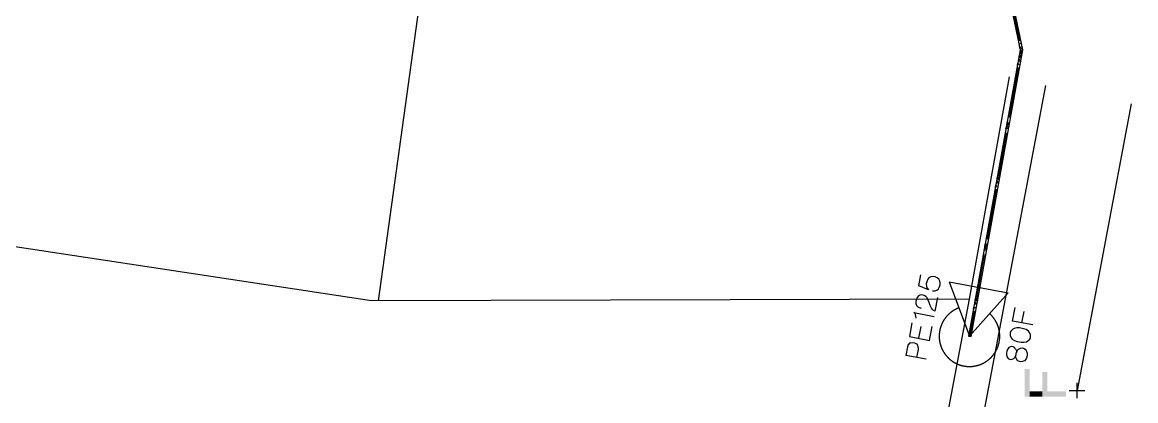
# Model space of a CAD drawing. Header units: inches. Extents: x 0.0008 to 0.0144, y 0.0003 to 0.0113.
# Drawn here: x 0.00673 to 0.008854, y 0.002451 to 0.003175 of the extents above; entities that cross this region are included whole.
import ezdxf

# ---------------------------------------------------------------- set-up
doc = ezdxf.new("R2010")
doc.units = ezdxf.units.IN
doc.header["$MEASUREMENT"] = 0
doc.linetypes.add('STRICHPUNKT', pattern=[25.4, 12.7, -6.35, 0, -6.35])
doc.layers.add('Standard', color=7, linetype='Continuous')

# ---------------------------------------------------------------- blocks, each defined once
blk = doc.blocks.new('*U441')
at = {"color": 7, "linetype": 'ByBlock', "extrusion": (0, 0, -1)}
for points in [[(-0.219509, 0.062459), (-0.219509, 0.063808), (-0.219745, 0.062459)], [(-0.219745, 0.062459), (-0.219509, 0.063808), (-0.219745, 0.063808)], [(-0.220365, 0.062459), (-0.220365, 0.063662), (-0.220601, 0.062459)], [(-0.220601, 0.062459), (-0.220365, 0.063662), (-0.220601, 0.063662)]]:
    blk.add_solid(points, dxfattribs=at)
at = {"color": 7, "linetype": 'ByBlock'}
for points in [[(0.219745, 0.062459), (0.219745, 0.062724), (0.220365, 0.062459)], [(0.220365, 0.062459), (0.219745, 0.062724), (0.220365, 0.062724)], [(0.220601, 0.062459), (0.220601, 0.062724), (0.221509, 0.062459)], [(0.221509, 0.062459), (0.220601, 0.062724), (0.221509, 0.062724)]]:
    blk.add_solid(points, dxfattribs=at)

msp = doc.modelspace()

# ---------------------------------------------------------------- linework, layer by layer
at = {"layer": 'Standard', "color": 51, "linetype": 'ByBlock'}
for p, q in [((0.0085709, 0.0034189), (0.0086333, 0.0031219)), ((0.0086383, 0.0031219), (0.0085757, 0.0034199)), ((0.0086333, 0.0031219), (0.008535, 0.0025749)), ((0.0085399, 0.002574), (0.0086383, 0.0031219)), ((0.0084401, 0.0026712), (0.008444, 0.0026917)), ((0.0084549, 0.0026788), (0.0084542, 0.0026748)), ((0.008457, 0.0026837), (0.0084549, 0.0026788)), ((0.0084593, 0.0026865), (0.008457, 0.0026837)), ((0.008463, 0.0026884), (0.0084593, 0.0026865)), ((0.0084593, 0.0026865), (0.0084593, 0.0026865)), ((0.0084675, 0.0026888), (0.008463, 0.0026884)), ((0.0084709, 0.0026881), (0.0084675, 0.0026888)), ((0.0084709, 0.0026881), (0.0084709, 0.0026881)), ((0.0084752, 0.0026862), (0.0084709, 0.0026881)), ((0.008478, 0.0026837), (0.0084752, 0.0026862)), ((0.0084801, 0.00268), (0.008478, 0.0026837)), ((0.0084809, 0.0026764), (0.0084801, 0.00268)), ((0.0084978, 0.0026788), (0.0086106, 0.0026576)), ((0.0084978, 0.0026788), (0.0085365, 0.0025746)), ((0.0084587, 0.0026635), (0.0084401, 0.0026712)), ((0.0084542, 0.0026748), (0.0084545, 0.0026695)), ((0.0084545, 0.0026695), (0.0084559, 0.0026662)), ((0.0084559, 0.0026662), (0.0084587, 0.0026635)), ((0.0084663, 0.0026611), (0.0084709, 0.0026612)), ((0.0084709, 0.0026612), (0.0084742, 0.0026625)), ((0.0084742, 0.0026625), (0.0084777, 0.0026652)), ((0.0084777, 0.0026652), (0.008479, 0.0026678)), ((0.008479, 0.0026678), (0.0084801, 0.002671)), ((0.0084801, 0.002671), (0.0084805, 0.002673)), ((0.0084805, 0.002673), (0.0084809, 0.0026764)), ((0.0085365, 0.0025746), (0.0086106, 0.0026576)), ((0.0084345, 0.002641), (0.0084344, 0.0026369)), ((0.0084344, 0.0026369), (0.0084357, 0.0026335)), ((0.0084352, 0.002645), (0.0084345, 0.002641)), ((0.0084366, 0.0026489), (0.0084352, 0.002645)), ((0.0084391, 0.0026516), (0.0084366, 0.0026489)), ((0.0084421, 0.0026531), (0.0084391, 0.0026516)), ((0.0084448, 0.0026536), (0.0084421, 0.0026531)), ((0.00845, 0.0026527), (0.0084448, 0.0026536)), ((0.0084535, 0.0026507), (0.00845, 0.0026527)), ((0.008456, 0.0026479), (0.0084535, 0.0026507)), ((0.0084595, 0.0026394), (0.008456, 0.0026479)), ((0.0084613, 0.0026335), (0.0084595, 0.0026394)), ((0.0084711, 0.0026227), (0.008476, 0.0026488)), ((0.0084305, 0.0026199), (0.0084692, 0.0026126)), ((0.0084322, 0.0026185), (0.0084305, 0.0026199)), ((0.0084338, 0.002616), (0.0084322, 0.0026185)), ((0.0084345, 0.0026129), (0.0084338, 0.002616)), ((0.0084347, 0.0026092), (0.0084345, 0.0026129)), ((0.0084357, 0.0026335), (0.0084379, 0.002631)), ((0.0084379, 0.002631), (0.0084403, 0.0026295)), ((0.0084403, 0.0026295), (0.0084441, 0.0026283)), ((0.0084441, 0.0026283), (0.0084441, 0.0026283)), ((0.0084638, 0.0026282), (0.0084613, 0.0026335)), ((0.0084658, 0.0026257), (0.0084638, 0.0026282)), ((0.0084681, 0.002624), (0.0084658, 0.0026257)), ((0.0084711, 0.0026227), (0.0084681, 0.002624)), ((0.0084932, 0.0026129), (0.0084929, 0.0026125)), ((0.0084936, 0.0026133), (0.0084932, 0.0026129)), ((0.008494, 0.0026137), (0.0084936, 0.0026133)), ((0.0084943, 0.0026141), (0.008494, 0.0026137)), ((0.0084947, 0.0026145), (0.0084943, 0.0026141)), ((0.0084951, 0.0026149), (0.0084947, 0.0026145)), ((0.0084954, 0.0026152), (0.0084951, 0.0026149)), ((0.0084958, 0.0026156), (0.0084954, 0.0026152)), ((0.0084962, 0.002616), (0.0084958, 0.0026156)), ((0.0084966, 0.0026164), (0.0084962, 0.002616)), ((0.008497, 0.0026167), (0.0084966, 0.0026164)), ((0.0084974, 0.0026171), (0.008497, 0.0026167)), ((0.0084978, 0.0026175), (0.0084974, 0.0026171)), ((0.0084982, 0.0026178), (0.0084978, 0.0026175)), ((0.0084986, 0.0026182), (0.0084982, 0.0026178)), ((0.008499, 0.0026185), (0.0084986, 0.0026182)), ((0.0084994, 0.0026189), (0.008499, 0.0026185)), ((0.0084998, 0.0026192), (0.0084994, 0.0026189)), ((0.0085002, 0.0026195), (0.0084998, 0.0026192)), ((0.0085006, 0.0026199), (0.0085002, 0.0026195)), ((0.008501, 0.0026202), (0.0085006, 0.0026199)), ((0.0085015, 0.0026205), (0.008501, 0.0026202)), ((0.0085019, 0.0026209), (0.0085015, 0.0026205)), ((0.0085023, 0.0026212), (0.0085019, 0.0026209)), ((0.0085027, 0.0026215), (0.0085023, 0.0026212)), ((0.0085032, 0.0026218), (0.0085027, 0.0026215)), ((0.0085036, 0.0026221), (0.0085032, 0.0026218)), ((0.0085041, 0.0026224), (0.0085036, 0.0026221)), ((0.0085045, 0.0026227), (0.0085041, 0.0026224)), ((0.008505, 0.002623), (0.0085045, 0.0026227)), ((0.0085054, 0.0026233), (0.008505, 0.002623)), ((0.0085059, 0.0026236), (0.0085054, 0.0026233)), ((0.0085063, 0.0026239), (0.0085059, 0.0026236)), ((0.0085068, 0.0026242), (0.0085063, 0.0026239)), ((0.0085072, 0.0026244), (0.0085068, 0.0026242)), ((0.0085077, 0.0026247), (0.0085072, 0.0026244)), ((0.0085082, 0.002625), (0.0085077, 0.0026247)), ((0.0085086, 0.0026252), (0.0085082, 0.002625)), ((0.0085091, 0.0026255), (0.0085086, 0.0026252)), ((0.0085096, 0.0026257), (0.0085091, 0.0026255)), ((0.00851, 0.002626), (0.0085096, 0.0026257)), ((0.0085105, 0.0026262), (0.00851, 0.002626)), ((0.008511, 0.0026265), (0.0085105, 0.0026262)), ((0.0085115, 0.0026267), (0.008511, 0.0026265)), ((0.008512, 0.0026269), (0.0085115, 0.0026267)), ((0.0085124, 0.0026271), (0.008512, 0.0026269)), ((0.0085129, 0.0026274), (0.0085124, 0.0026271)), ((0.0085134, 0.0026276), (0.0085129, 0.0026274)), ((0.0085139, 0.0026278), (0.0085134, 0.0026276)), ((0.0085144, 0.002628), (0.0085139, 0.0026278)), ((0.0085149, 0.0026282), (0.0085144, 0.002628)), ((0.0085154, 0.0026284), (0.0085149, 0.0026282)), ((0.0085159, 0.0026286), (0.0085154, 0.0026284)), ((0.0085164, 0.0026288), (0.0085159, 0.0026286)), ((0.0085754, 0.0026174), (0.008575, 0.0026177)), ((0.008575, 0.0026177), (0.008575, 0.0026177)), ((0.0085758, 0.002617), (0.0085754, 0.0026174)), ((0.0085762, 0.0026166), (0.0085758, 0.002617)), ((0.0085766, 0.0026163), (0.0085762, 0.0026166)), ((0.008577, 0.0026159), (0.0085766, 0.0026163)), ((0.0085774, 0.0026155), (0.008577, 0.0026159)), ((0.0085777, 0.0026151), (0.0085774, 0.0026155)), ((0.0085781, 0.0026148), (0.0085777, 0.0026151)), ((0.0085785, 0.0026144), (0.0085781, 0.0026148)), ((0.0085789, 0.002614), (0.0085785, 0.0026144)), ((0.0085792, 0.0026136), (0.0085789, 0.002614)), ((0.0085796, 0.0026132), (0.0085792, 0.0026136)), ((0.0085799, 0.0026128), (0.0085796, 0.0026132)), ((0.0086186, 0.0026036), (0.0086235, 0.0026297)), ((0.0086366, 0.0026002), (0.0086407, 0.002622)), ((0.0084268, 0.0026002), (0.0084219, 0.0025741)), ((0.00844, 0.0025707), (0.0084442, 0.0025935)), ((0.0084606, 0.0025668), (0.0084655, 0.002593)), ((0.0084815, 0.0025921), (0.0084813, 0.0025916)), ((0.0084816, 0.0025926), (0.0084815, 0.0025921)), ((0.0084818, 0.0025931), (0.0084816, 0.0025926)), ((0.008482, 0.0025936), (0.0084818, 0.0025931)), ((0.0084821, 0.0025941), (0.008482, 0.0025936)), ((0.0084823, 0.0025946), (0.0084821, 0.0025941)), ((0.0084825, 0.0025951), (0.0084823, 0.0025946)), ((0.0084827, 0.0025956), (0.0084825, 0.0025951)), ((0.0084829, 0.0025961), (0.0084827, 0.0025956)), ((0.0084831, 0.0025966), (0.0084829, 0.0025961)), ((0.0084833, 0.0025971), (0.0084831, 0.0025966)), ((0.0084835, 0.0025976), (0.0084833, 0.0025971)), ((0.0084837, 0.0025981), (0.0084835, 0.0025976)), ((0.0084839, 0.0025986), (0.0084837, 0.0025981)), ((0.0084842, 0.0025991), (0.0084839, 0.0025986)), ((0.0084844, 0.0025995), (0.0084842, 0.0025991)), ((0.0084846, 0.0026), (0.0084844, 0.0025995)), ((0.0084849, 0.0026005), (0.0084846, 0.0026)), ((0.0084851, 0.002601), (0.0084849, 0.0026005)), ((0.0084854, 0.0026014), (0.0084851, 0.002601)), ((0.0084856, 0.0026019), (0.0084854, 0.0026014)), ((0.0084859, 0.0026024), (0.0084856, 0.0026019)), ((0.0084861, 0.0026029), (0.0084859, 0.0026024)), ((0.0084864, 0.0026033), (0.0084861, 0.0026029)), ((0.0084867, 0.0026038), (0.0084864, 0.0026033)), ((0.0084869, 0.0026043), (0.0084867, 0.0026038)), ((0.0084872, 0.0026047), (0.0084869, 0.0026043)), ((0.0084875, 0.0026052), (0.0084872, 0.0026047)), ((0.0084878, 0.0026056), (0.0084875, 0.0026052)), ((0.0084881, 0.0026061), (0.0084878, 0.0026056)), ((0.0084884, 0.0026065), (0.0084881, 0.0026061)), ((0.0084887, 0.002607), (0.0084884, 0.0026065)), ((0.008489, 0.0026074), (0.0084887, 0.002607)), ((0.0084893, 0.0026078), (0.008489, 0.0026074)), ((0.0084896, 0.0026083), (0.0084893, 0.0026078)), ((0.0084899, 0.0026087), (0.0084896, 0.0026083)), ((0.0084902, 0.0026091), (0.0084899, 0.0026087)), ((0.0084905, 0.0026096), (0.0084902, 0.0026091)), ((0.0084909, 0.00261), (0.0084905, 0.0026096)), ((0.0084912, 0.0026104), (0.0084909, 0.00261)), ((0.0084915, 0.0026108), (0.0084912, 0.0026104)), ((0.0084919, 0.0026113), (0.0084915, 0.0026108)), ((0.0084922, 0.0026117), (0.0084919, 0.0026113)), ((0.0084925, 0.0026121), (0.0084922, 0.0026117)), ((0.0084929, 0.0026125), (0.0084925, 0.0026121)), ((0.0085803, 0.0026124), (0.0085799, 0.0026128)), ((0.0085806, 0.002612), (0.0085803, 0.0026124)), ((0.008581, 0.0026116), (0.0085806, 0.002612)), ((0.0085813, 0.0026112), (0.008581, 0.0026116)), ((0.0085817, 0.0026107), (0.0085813, 0.0026112)), ((0.008582, 0.0026103), (0.0085817, 0.0026107)), ((0.0085823, 0.0026099), (0.008582, 0.0026103)), ((0.0085826, 0.0026095), (0.0085823, 0.0026099)), ((0.008583, 0.002609), (0.0085826, 0.0026095)), ((0.0085833, 0.0026086), (0.008583, 0.002609)), ((0.0085836, 0.0026082), (0.0085833, 0.0026086)), ((0.0085839, 0.0026077), (0.0085836, 0.0026082)), ((0.0085842, 0.0026073), (0.0085839, 0.0026077)), ((0.0085845, 0.0026069), (0.0085842, 0.0026073)), ((0.0085848, 0.0026064), (0.0085845, 0.0026069)), ((0.0085851, 0.002606), (0.0085848, 0.0026064)), ((0.0085854, 0.0026055), (0.0085851, 0.002606)), ((0.0085857, 0.0026051), (0.0085854, 0.0026055)), ((0.008586, 0.0026046), (0.0085857, 0.0026051)), ((0.0085862, 0.0026041), (0.008586, 0.0026046)), ((0.0085865, 0.0026037), (0.0085862, 0.0026041)), ((0.0085868, 0.0026032), (0.0085865, 0.0026037)), ((0.008587, 0.0026028), (0.0085868, 0.0026032)), ((0.0085873, 0.0026023), (0.008587, 0.0026028)), ((0.0085875, 0.0026018), (0.0085873, 0.0026023)), ((0.0085878, 0.0026013), (0.0085875, 0.0026018)), ((0.008588, 0.0026009), (0.0085878, 0.0026013)), ((0.0085883, 0.0026004), (0.008588, 0.0026009)), ((0.0085885, 0.0025999), (0.0085883, 0.0026004)), ((0.0085887, 0.0025994), (0.0085885, 0.0025999)), ((0.008589, 0.0025989), (0.0085887, 0.0025994)), ((0.0085892, 0.0025985), (0.008589, 0.0025989)), ((0.0085894, 0.002598), (0.0085892, 0.0025985)), ((0.0085896, 0.0025975), (0.0085894, 0.002598)), ((0.0085898, 0.002597), (0.0085896, 0.0025975)), ((0.00859, 0.0025965), (0.0085898, 0.002597)), ((0.0085902, 0.002596), (0.00859, 0.0025965)), ((0.0085904, 0.0025955), (0.0085902, 0.002596)), ((0.0085906, 0.002595), (0.0085904, 0.0025955)), ((0.0085908, 0.0025945), (0.0085906, 0.002595)), ((0.008591, 0.002594), (0.0085908, 0.0025945)), ((0.0085912, 0.0025935), (0.008591, 0.002594)), ((0.0085914, 0.002593), (0.0085912, 0.0025935)), ((0.0085915, 0.0025925), (0.0085914, 0.002593)), ((0.0085917, 0.002592), (0.0085915, 0.0025925)), ((0.0085918, 0.0025914), (0.0085917, 0.002592)), ((0.0086573, 0.0025963), (0.0086186, 0.0026036)), ((0.0084219, 0.0025741), (0.0084606, 0.0025668)), ((0.0084789, 0.0025784), (0.0084788, 0.0025779)), ((0.0084788, 0.0025779), (0.0084788, 0.0025774)), ((0.0084788, 0.0025774), (0.0084788, 0.0025768)), ((0.0084788, 0.0025768), (0.0084788, 0.0025763)), ((0.0084788, 0.0025763), (0.0084788, 0.0025757)), ((0.0084788, 0.0025757), (0.0084788, 0.0025752)), ((0.0084788, 0.0025752), (0.0084788, 0.0025747)), ((0.0084788, 0.0025747), (0.0084788, 0.0025741)), ((0.0084788, 0.0025741), (0.0084788, 0.0025736)), ((0.0084788, 0.0025736), (0.0084788, 0.0025731)), ((0.0084788, 0.0025731), (0.0084788, 0.0025725)), ((0.0084788, 0.0025725), (0.0084788, 0.002572)), ((0.0084788, 0.002572), (0.0084788, 0.0025715)), ((0.0084788, 0.0025715), (0.0084789, 0.0025709)), ((0.008479, 0.0025795), (0.0084789, 0.002579)), ((0.0084789, 0.002579), (0.0084789, 0.0025784)), ((0.0084789, 0.0025709), (0.0084789, 0.0025704)), ((0.0084789, 0.0025704), (0.008479, 0.0025699)), ((0.0084791, 0.0025806), (0.008479, 0.00258)), ((0.008479, 0.00258), (0.008479, 0.0025795)), ((0.0084792, 0.0025816), (0.0084791, 0.0025811)), ((0.0084791, 0.0025811), (0.0084791, 0.0025806)), ((0.0084793, 0.0025827), (0.0084792, 0.0025821)), ((0.0084792, 0.0025821), (0.0084792, 0.0025816)), ((0.0084794, 0.0025832), (0.0084793, 0.0025827)), ((0.0084795, 0.0025837), (0.0084794, 0.0025832)), ((0.0084796, 0.0025843), (0.0084795, 0.0025837)), ((0.0084797, 0.0025848), (0.0084796, 0.0025843)), ((0.0084798, 0.0025853), (0.0084797, 0.0025848)), ((0.0084799, 0.0025858), (0.0084798, 0.0025853)), ((0.00848, 0.0025864), (0.0084799, 0.0025858)), ((0.0084801, 0.0025869), (0.00848, 0.0025864)), ((0.0084802, 0.0025874), (0.0084801, 0.0025869)), ((0.0084803, 0.0025879), (0.0084802, 0.0025874)), ((0.0084804, 0.0025885), (0.0084803, 0.0025879)), ((0.0084806, 0.002589), (0.0084804, 0.0025885)), ((0.0084807, 0.0025895), (0.0084806, 0.002589)), ((0.0084808, 0.00259), (0.0084807, 0.0025895)), ((0.008481, 0.0025905), (0.0084808, 0.00259)), ((0.0084811, 0.002591), (0.008481, 0.0025905)), ((0.0084813, 0.0025916), (0.0084811, 0.002591)), ((0.008535, 0.0025749), (0.0085399, 0.002574)), ((0.008592, 0.0025909), (0.0085918, 0.0025914)), ((0.0085921, 0.0025904), (0.008592, 0.0025909)), ((0.0085923, 0.0025899), (0.0085921, 0.0025904)), ((0.0085924, 0.0025894), (0.0085923, 0.0025899)), ((0.0085926, 0.0025889), (0.0085924, 0.0025894)), ((0.0085927, 0.0025883), (0.0085926, 0.0025889)), ((0.0085928, 0.0025878), (0.0085927, 0.0025883)), ((0.0085929, 0.0025873), (0.0085928, 0.0025878)), ((0.008593, 0.0025868), (0.0085929, 0.0025873)), ((0.0085932, 0.0025863), (0.008593, 0.0025868)), ((0.0085933, 0.0025857), (0.0085932, 0.0025863)), ((0.0085934, 0.0025852), (0.0085933, 0.0025857)), ((0.0085935, 0.0025847), (0.0085934, 0.0025852)), ((0.0085936, 0.0025841), (0.0085935, 0.0025847)), ((0.0085936, 0.0025836), (0.0085936, 0.0025841)), ((0.0085937, 0.0025831), (0.0085936, 0.0025836)), ((0.0085938, 0.0025826), (0.0085937, 0.0025831)), ((0.0085939, 0.002582), (0.0085938, 0.0025826)), ((0.0085939, 0.0025815), (0.0085939, 0.002582)), ((0.008594, 0.002581), (0.0085939, 0.0025815)), ((0.008594, 0.0025804), (0.008594, 0.002581)), ((0.0085941, 0.0025799), (0.008594, 0.0025804)), ((0.0085941, 0.0025794), (0.0085941, 0.0025799)), ((0.0085942, 0.0025788), (0.0085941, 0.0025794)), ((0.0085942, 0.0025783), (0.0085942, 0.0025788)), ((0.0085943, 0.0025778), (0.0085942, 0.0025783)), ((0.0085942, 0.0025713), (0.0085943, 0.0025719)), ((0.0085942, 0.0025708), (0.0085942, 0.0025713)), ((0.0085942, 0.0025703), (0.0085942, 0.0025708)), ((0.0085943, 0.0025772), (0.0085943, 0.0025778)), ((0.0085943, 0.0025767), (0.0085943, 0.0025772)), ((0.0085943, 0.0025762), (0.0085943, 0.0025767)), ((0.0085943, 0.0025756), (0.0085943, 0.0025762)), ((0.0085943, 0.0025751), (0.0085943, 0.0025756)), ((0.0085943, 0.0025745), (0.0085943, 0.0025751)), ((0.0085943, 0.002574), (0.0085943, 0.0025745)), ((0.0085943, 0.0025735), (0.0085943, 0.002574)), ((0.0085943, 0.0025729), (0.0085943, 0.0025735)), ((0.0085943, 0.0025724), (0.0085943, 0.0025729)), ((0.0085943, 0.0025719), (0.0085943, 0.0025724)), ((0.0086144, 0.0025814), (0.008614, 0.0025794)), ((0.008614, 0.0025794), (0.0086141, 0.0025763)), ((0.0086141, 0.0025763), (0.0086159, 0.0025718)), ((0.0086156, 0.0025843), (0.0086144, 0.0025814)), ((0.008619, 0.0025879), (0.0086156, 0.0025843)), ((0.0086159, 0.0025718), (0.0086182, 0.0025693)), ((0.0086219, 0.0025894), (0.008619, 0.0025879)), ((0.0086268, 0.0025906), (0.0086219, 0.0025894)), ((0.0086322, 0.0025906), (0.0086268, 0.0025906)), ((0.0086399, 0.0025891), (0.0086322, 0.0025906)), ((0.0086449, 0.0025872), (0.0086399, 0.0025891)), ((0.008649, 0.0025843), (0.0086449, 0.0025872)), ((0.0086512, 0.0025818), (0.008649, 0.0025843)), ((0.008653, 0.0025773), (0.0086512, 0.0025818)), ((0.0086515, 0.0025693), (0.0086527, 0.0025722)), ((0.0086527, 0.0025722), (0.0086531, 0.0025742)), ((0.0086531, 0.0025742), (0.008653, 0.0025773)), ((0.0084183, 0.0025546), (0.0084151, 0.0025378)), ((0.0084197, 0.0025588), (0.0084183, 0.0025546)), ((0.0084206, 0.0025597), (0.0084197, 0.0025588)), ((0.0084222, 0.0025615), (0.0084206, 0.0025597)), ((0.0084243, 0.0025621), (0.0084222, 0.0025615)), ((0.0084243, 0.0025621), (0.0084278, 0.0025625)), ((0.0084278, 0.0025625), (0.0084316, 0.0025618)), ((0.0084316, 0.0025618), (0.0084353, 0.0025601)), ((0.0084353, 0.0025601), (0.0084375, 0.0025576)), ((0.0084385, 0.0025553), (0.0084375, 0.0025576)), ((0.0084389, 0.0025527), (0.0084385, 0.0025553)), ((0.0084389, 0.0025527), (0.0084386, 0.0025491)), ((0.008479, 0.0025699), (0.008479, 0.0025693)), ((0.008479, 0.0025693), (0.008479, 0.0025688)), ((0.008479, 0.0025688), (0.0084791, 0.0025683)), ((0.0084791, 0.0025683), (0.0084792, 0.0025677)), ((0.0084792, 0.0025677), (0.0084792, 0.0025672)), ((0.0084792, 0.0025672), (0.0084793, 0.0025667)), ((0.0084793, 0.0025667), (0.0084794, 0.0025661)), ((0.0084794, 0.0025661), (0.0084795, 0.0025656)), ((0.0084795, 0.0025656), (0.0084795, 0.0025651)), ((0.0084795, 0.0025651), (0.0084796, 0.0025646)), ((0.0084796, 0.0025646), (0.0084797, 0.002564)), ((0.0084797, 0.002564), (0.0084798, 0.0025635)), ((0.0084798, 0.0025635), (0.0084799, 0.002563)), ((0.0084799, 0.002563), (0.0084801, 0.0025624)), ((0.0084801, 0.0025624), (0.0084802, 0.0025619)), ((0.0084802, 0.0025619), (0.0084803, 0.0025614)), ((0.0084803, 0.0025614), (0.0084804, 0.0025609)), ((0.0084804, 0.0025609), (0.0084805, 0.0025604)), ((0.0084805, 0.0025604), (0.0084807, 0.0025598)), ((0.0084807, 0.0025598), (0.0084808, 0.0025593)), ((0.0084808, 0.0025593), (0.008481, 0.0025588)), ((0.008481, 0.0025588), (0.0084811, 0.0025583)), ((0.0084811, 0.0025583), (0.0084813, 0.0025578)), ((0.0084813, 0.0025578), (0.0084814, 0.0025573)), ((0.0084814, 0.0025573), (0.0084816, 0.0025568)), ((0.0084816, 0.0025568), (0.0084818, 0.0025563)), ((0.0084818, 0.0025563), (0.0084819, 0.0025557)), ((0.0084819, 0.0025557), (0.0084821, 0.0025552)), ((0.0084821, 0.0025552), (0.0084823, 0.0025547)), ((0.0084823, 0.0025547), (0.0084825, 0.0025542)), ((0.0084825, 0.0025542), (0.0084827, 0.0025537)), ((0.0084827, 0.0025537), (0.0084829, 0.0025532)), ((0.0084829, 0.0025532), (0.0084831, 0.0025527)), ((0.0084831, 0.0025527), (0.0084833, 0.0025522)), ((0.0084833, 0.0025522), (0.0084835, 0.0025518)), ((0.0084835, 0.0025518), (0.0084837, 0.0025513)), ((0.0084837, 0.0025513), (0.0084839, 0.0025508)), ((0.0084839, 0.0025508), (0.0084841, 0.0025503)), ((0.0084841, 0.0025503), (0.0084844, 0.0025498)), ((0.0084844, 0.0025498), (0.0084846, 0.0025493)), ((0.0084846, 0.0025493), (0.0084848, 0.0025488)), ((0.0085882, 0.0025487), (0.0085885, 0.0025492)), ((0.0085885, 0.0025492), (0.0085887, 0.0025497)), ((0.0085887, 0.0025497), (0.0085889, 0.0025502)), ((0.0085889, 0.0025502), (0.0085891, 0.0025507)), ((0.0085891, 0.0025507), (0.0085894, 0.0025511)), ((0.0085894, 0.0025511), (0.0085896, 0.0025516)), ((0.0085896, 0.0025516), (0.0085898, 0.0025521)), ((0.0085898, 0.0025521), (0.00859, 0.0025526)), ((0.00859, 0.0025526), (0.0085902, 0.0025531)), ((0.0085902, 0.0025531), (0.0085904, 0.0025536)), ((0.0085904, 0.0025536), (0.0085906, 0.0025541)), ((0.0085906, 0.0025541), (0.0085908, 0.0025546)), ((0.0085908, 0.0025546), (0.008591, 0.0025551)), ((0.008591, 0.0025551), (0.0085911, 0.0025556)), ((0.0085911, 0.0025556), (0.0085913, 0.0025561)), ((0.0085913, 0.0025561), (0.0085915, 0.0025566)), ((0.0085915, 0.0025566), (0.0085916, 0.0025572)), ((0.0085916, 0.0025572), (0.0085918, 0.0025577)), ((0.0085918, 0.0025577), (0.008592, 0.0025582)), ((0.008592, 0.0025582), (0.0085921, 0.0025587)), ((0.0085921, 0.0025587), (0.0085922, 0.0025592)), ((0.0085922, 0.0025592), (0.0085924, 0.0025597)), ((0.0085924, 0.0025597), (0.0085925, 0.0025602)), ((0.0085925, 0.0025602), (0.0085927, 0.0025608)), ((0.0085927, 0.0025608), (0.0085928, 0.0025613)), ((0.0085928, 0.0025613), (0.0085929, 0.0025618)), ((0.0085929, 0.0025618), (0.008593, 0.0025623)), ((0.008593, 0.0025623), (0.0085931, 0.0025629)), ((0.0085931, 0.0025629), (0.0085932, 0.0025634)), ((0.0085932, 0.0025634), (0.0085933, 0.0025639)), ((0.0085933, 0.0025639), (0.0085934, 0.0025644)), ((0.0085934, 0.0025644), (0.0085935, 0.002565)), ((0.0085935, 0.002565), (0.0085936, 0.0025655)), ((0.0085936, 0.0025655), (0.0085937, 0.002566)), ((0.0085937, 0.002566), (0.0085938, 0.0025665)), ((0.0085938, 0.0025671), (0.0085939, 0.0025676)), ((0.0085938, 0.0025665), (0.0085938, 0.0025671)), ((0.0085939, 0.0025676), (0.008594, 0.0025681)), ((0.008594, 0.0025687), (0.0085941, 0.0025692)), ((0.008594, 0.0025681), (0.008594, 0.0025687)), ((0.0085941, 0.0025697), (0.0085942, 0.0025703)), ((0.0085941, 0.0025692), (0.0085941, 0.0025697)), ((0.008609, 0.0025491), (0.0086078, 0.0025462)), ((0.0086117, 0.0025528), (0.008609, 0.0025491)), ((0.0086147, 0.0025543), (0.0086117, 0.0025528)), ((0.0086174, 0.0025548), (0.0086147, 0.0025543)), ((0.00862, 0.0025543), (0.0086174, 0.0025548)), ((0.0086182, 0.0025693), (0.0086223, 0.0025664)), ((0.0086224, 0.0025528), (0.00862, 0.0025543)), ((0.0086223, 0.0025664), (0.0086273, 0.0025644)), ((0.0086246, 0.0025504), (0.0086224, 0.0025528)), ((0.0086246, 0.0025504), (0.008626, 0.002547)), ((0.0086273, 0.0025644), (0.008635, 0.002563)), ((0.0086303, 0.0025501), (0.0086275, 0.0025472)), ((0.0086303, 0.0025501), (0.0086336, 0.0025517)), ((0.0086336, 0.0025517), (0.0086368, 0.0025522)), ((0.008635, 0.002563), (0.0086403, 0.002563)), ((0.0086368, 0.0025522), (0.0086397, 0.0025517)), ((0.0086397, 0.0025517), (0.0086425, 0.00255)), ((0.0086403, 0.002563), (0.0086452, 0.0025642)), ((0.0086425, 0.00255), (0.008645, 0.0025473)), ((0.0086452, 0.0025642), (0.0086482, 0.0025657)), ((0.0086482, 0.0025657), (0.0086515, 0.0025693)), ((0.0086482, 0.0025657), (0.0086482, 0.0025657)), ((0.0084538, 0.0025306), (0.0084151, 0.0025378)), ((0.0084386, 0.0025491), (0.0084357, 0.002534)), ((0.0084848, 0.0025488), (0.0084851, 0.0025484)), ((0.0084851, 0.0025484), (0.0084853, 0.0025479)), ((0.0084853, 0.0025479), (0.0084856, 0.0025474)), ((0.0084856, 0.0025474), (0.0084858, 0.0025469)), ((0.0084858, 0.0025469), (0.0084861, 0.0025465)), ((0.0084861, 0.0025465), (0.0084863, 0.002546)), ((0.0084863, 0.002546), (0.0084866, 0.0025455)), ((0.0084866, 0.0025455), (0.0084869, 0.0025451)), ((0.0084869, 0.0025451), (0.0084872, 0.0025446)), ((0.0084872, 0.0025446), (0.0084874, 0.0025442)), ((0.0084874, 0.0025442), (0.0084877, 0.0025437)), ((0.0084877, 0.0025437), (0.008488, 0.0025433)), ((0.008488, 0.0025433), (0.0084883, 0.0025428)), ((0.0084883, 0.0025428), (0.0084886, 0.0025424)), ((0.0084886, 0.0025424), (0.0084889, 0.0025419)), ((0.0084889, 0.0025419), (0.0084892, 0.0025415)), ((0.0084892, 0.0025415), (0.0084895, 0.002541)), ((0.0084895, 0.002541), (0.0084898, 0.0025406)), ((0.0084898, 0.0025406), (0.0084901, 0.0025402)), ((0.0084901, 0.0025402), (0.0084905, 0.0025397)), ((0.0084905, 0.0025397), (0.0084908, 0.0025393)), ((0.0084908, 0.0025393), (0.0084911, 0.0025389)), ((0.0084911, 0.0025389), (0.0084914, 0.0025385)), ((0.0084914, 0.0025385), (0.0084918, 0.0025381)), ((0.0084918, 0.0025381), (0.0084921, 0.0025377)), ((0.0084921, 0.0025377), (0.0084925, 0.0025372)), ((0.0084925, 0.0025372), (0.0084928, 0.0025368)), ((0.0084928, 0.0025368), (0.0084932, 0.0025364)), ((0.0084932, 0.0025364), (0.0084935, 0.002536)), ((0.0084935, 0.002536), (0.0084939, 0.0025356)), ((0.0084939, 0.0025356), (0.0084942, 0.0025352)), ((0.0084942, 0.0025352), (0.0084946, 0.0025349)), ((0.0084946, 0.0025349), (0.008495, 0.0025345)), ((0.008495, 0.0025345), (0.0084954, 0.0025341)), ((0.0084954, 0.0025341), (0.0084957, 0.0025337)), ((0.0084957, 0.0025337), (0.0084961, 0.0025333)), ((0.0084961, 0.0025333), (0.0084965, 0.002533)), ((0.0084965, 0.002533), (0.0084969, 0.0025326)), ((0.0084969, 0.0025326), (0.0084973, 0.0025322)), ((0.0084973, 0.0025322), (0.0084977, 0.0025319)), ((0.0084977, 0.0025319), (0.0084981, 0.0025315)), ((0.0084981, 0.0025315), (0.0084985, 0.0025311)), ((0.0084985, 0.0025311), (0.0084989, 0.0025308)), ((0.0084989, 0.0025308), (0.0084993, 0.0025304)), ((0.0084993, 0.0025304), (0.0084997, 0.0025301)), ((0.0084997, 0.0025301), (0.0085001, 0.0025298)), ((0.0085001, 0.0025298), (0.0085005, 0.0025294)), ((0.0085005, 0.0025294), (0.0085009, 0.0025291)), ((0.0085009, 0.0025291), (0.0085014, 0.0025288)), ((0.0085014, 0.0025288), (0.0085018, 0.0025284)), ((0.0085018, 0.0025284), (0.0085022, 0.0025281)), ((0.0085022, 0.0025281), (0.0085027, 0.0025278)), ((0.0085703, 0.0025277), (0.0085708, 0.002528)), ((0.0085708, 0.002528), (0.0085712, 0.0025284)), ((0.0085712, 0.0025284), (0.0085716, 0.0025287)), ((0.0085716, 0.0025287), (0.008572, 0.002529)), ((0.008572, 0.002529), (0.0085725, 0.0025293)), ((0.0085725, 0.0025293), (0.0085729, 0.0025297)), ((0.0085729, 0.0025297), (0.0085733, 0.00253)), ((0.0085733, 0.00253), (0.0085737, 0.0025304)), ((0.0085737, 0.0025304), (0.0085741, 0.0025307)), ((0.0085741, 0.0025307), (0.0085745, 0.0025311)), ((0.0085745, 0.0025311), (0.0085749, 0.0025314)), ((0.0085749, 0.0025314), (0.0085753, 0.0025318)), ((0.0085753, 0.0025318), (0.0085757, 0.0025321)), ((0.0085757, 0.0025321), (0.0085761, 0.0025325)), ((0.0085761, 0.0025325), (0.0085765, 0.0025329)), ((0.0085765, 0.0025329), (0.0085769, 0.0025332)), ((0.0085769, 0.0025332), (0.0085773, 0.0025336)), ((0.0085773, 0.0025336), (0.0085777, 0.002534)), ((0.0085777, 0.002534), (0.008578, 0.0025344)), ((0.008578, 0.0025344), (0.0085784, 0.0025348)), ((0.0085784, 0.0025348), (0.0085788, 0.0025351)), ((0.0085788, 0.0025351), (0.0085791, 0.0025355)), ((0.0085791, 0.0025355), (0.0085795, 0.0025359)), ((0.0085795, 0.0025359), (0.0085798, 0.0025363)), ((0.0085798, 0.0025363), (0.0085802, 0.0025367)), ((0.0085802, 0.0025367), (0.0085805, 0.0025371)), ((0.0085805, 0.0025371), (0.0085809, 0.0025376)), ((0.0085809, 0.0025376), (0.0085812, 0.002538)), ((0.0085812, 0.002538), (0.0085816, 0.0025384)), ((0.0085816, 0.0025384), (0.0085819, 0.0025388)), ((0.0085819, 0.0025388), (0.0085822, 0.0025392)), ((0.0085822, 0.0025392), (0.0085826, 0.0025397)), ((0.0085826, 0.0025397), (0.0085829, 0.0025401)), ((0.0085829, 0.0025401), (0.0085832, 0.0025405)), ((0.0085832, 0.0025405), (0.0085835, 0.0025409)), ((0.0085835, 0.0025409), (0.0085838, 0.0025414)), ((0.0085838, 0.0025414), (0.0085841, 0.0025418)), ((0.0085841, 0.0025418), (0.0085844, 0.0025423)), ((0.0085844, 0.0025423), (0.0085847, 0.0025427)), ((0.0085847, 0.0025427), (0.008585, 0.0025432)), ((0.008585, 0.0025432), (0.0085853, 0.0025436)), ((0.0085853, 0.0025436), (0.0085856, 0.0025441)), ((0.0085856, 0.0025441), (0.0085859, 0.0025445)), ((0.0085859, 0.0025445), (0.0085862, 0.002545)), ((0.0085862, 0.002545), (0.0085864, 0.0025454)), ((0.0085864, 0.0025454), (0.0085867, 0.0025459)), ((0.0085867, 0.0025459), (0.008587, 0.0025464)), ((0.008587, 0.0025464), (0.0085872, 0.0025468)), ((0.0085872, 0.0025468), (0.0085875, 0.0025473)), ((0.0085875, 0.0025473), (0.0085877, 0.0025478)), ((0.0085877, 0.0025478), (0.008588, 0.0025483)), ((0.008588, 0.0025483), (0.0085882, 0.0025487)), ((0.0086078, 0.0025462), (0.0086071, 0.0025422)), ((0.0086071, 0.0025422), (0.0086071, 0.0025391)), ((0.0086071, 0.0025391), (0.0086083, 0.0025347)), ((0.0086083, 0.0025347), (0.0086105, 0.0025322)), ((0.0086105, 0.0025322), (0.0086129, 0.0025307)), ((0.0086129, 0.0025307), (0.0086155, 0.0025302)), ((0.0086155, 0.0025302), (0.0086183, 0.0025307)), ((0.0086183, 0.0025307), (0.0086212, 0.0025322)), ((0.0086212, 0.0025322), (0.0086237, 0.0025349)), ((0.0086237, 0.0025349), (0.0086249, 0.0025378)), ((0.0086249, 0.0025375), (0.0086261, 0.0025441)), ((0.008625, 0.0025341), (0.0086249, 0.0025375)), ((0.0086266, 0.0025305), (0.008625, 0.0025341)), ((0.008626, 0.002547), (0.0086261, 0.0025438)), ((0.0086275, 0.0025472), (0.0086261, 0.0025441)), ((0.0086291, 0.0025277), (0.0086266, 0.0025305)), ((0.0086444, 0.0025316), (0.0086413, 0.0025277)), ((0.0086457, 0.0025348), (0.0086444, 0.0025316)), ((0.008645, 0.0025473), (0.0086464, 0.0025425)), ((0.0086465, 0.0025391), (0.0086457, 0.0025348)), ((0.0086464, 0.0025425), (0.0086465, 0.0025391)), ((0.0085027, 0.0025278), (0.0085031, 0.0025275)), ((0.0085031, 0.0025275), (0.0085035, 0.0025272)), ((0.0085035, 0.0025272), (0.008504, 0.0025269)), ((0.008504, 0.0025269), (0.0085044, 0.0025266)), ((0.0085044, 0.0025266), (0.0085049, 0.0025263)), ((0.0085049, 0.0025263), (0.0085053, 0.002526)), ((0.0085053, 0.002526), (0.0085058, 0.0025257)), ((0.0085058, 0.0025257), (0.0085062, 0.0025254)), ((0.0085062, 0.0025254), (0.0085067, 0.0025251)), ((0.0085067, 0.0025251), (0.0085071, 0.0025249)), ((0.0085071, 0.0025249), (0.0085076, 0.0025246)), ((0.0085076, 0.0025246), (0.0085081, 0.0025243)), ((0.0085081, 0.0025243), (0.0085085, 0.0025241)), ((0.0085085, 0.0025241), (0.008509, 0.0025238)), ((0.008509, 0.0025238), (0.0085095, 0.0025236)), ((0.0085095, 0.0025236), (0.0085099, 0.0025233)), ((0.0085099, 0.0025233), (0.0085104, 0.0025231)), ((0.0085104, 0.0025231), (0.0085109, 0.0025228)), ((0.0085109, 0.0025228), (0.0085114, 0.0025226)), ((0.0085114, 0.0025226), (0.0085119, 0.0025224)), ((0.0085119, 0.0025224), (0.0085124, 0.0025221)), ((0.0085124, 0.0025221), (0.0085128, 0.0025219)), ((0.0085128, 0.0025219), (0.0085133, 0.0025217)), ((0.0085133, 0.0025217), (0.0085138, 0.0025215)), ((0.0085138, 0.0025215), (0.0085143, 0.0025213)), ((0.0085143, 0.0025213), (0.0085148, 0.0025211)), ((0.0085148, 0.0025211), (0.0085153, 0.0025209)), ((0.0085153, 0.0025209), (0.0085158, 0.0025207)), ((0.0085158, 0.0025207), (0.0085163, 0.0025205)), ((0.0085163, 0.0025205), (0.0085168, 0.0025203)), ((0.0085168, 0.0025203), (0.0085173, 0.0025201)), ((0.0085173, 0.0025201), (0.0085178, 0.0025199)), ((0.0085178, 0.0025199), (0.0085183, 0.0025198)), ((0.0085183, 0.0025198), (0.0085188, 0.0025196)), ((0.0085188, 0.0025196), (0.0085193, 0.0025194)), ((0.0085193, 0.0025194), (0.0085199, 0.0025193)), ((0.0085199, 0.0025193), (0.0085204, 0.0025191)), ((0.0085204, 0.0025191), (0.0085209, 0.002519)), ((0.0085209, 0.002519), (0.0085214, 0.0025188)), ((0.0085214, 0.0025188), (0.0085219, 0.0025187)), ((0.0085219, 0.0025187), (0.0085224, 0.0025186)), ((0.0085224, 0.0025186), (0.008523, 0.0025184)), ((0.008523, 0.0025184), (0.0085235, 0.0025183)), ((0.0085235, 0.0025183), (0.008524, 0.0025182)), ((0.008524, 0.0025182), (0.0085245, 0.0025181)), ((0.0085245, 0.0025181), (0.008525, 0.002518)), ((0.008525, 0.002518), (0.0085256, 0.0025179)), ((0.0085256, 0.0025179), (0.0085261, 0.0025178)), ((0.0085261, 0.0025178), (0.0085266, 0.0025177)), ((0.0085266, 0.0025177), (0.0085272, 0.0025176)), ((0.0085272, 0.0025176), (0.0085277, 0.0025175)), ((0.0085277, 0.0025175), (0.0085282, 0.0025174)), ((0.0085282, 0.0025174), (0.0085287, 0.0025174)), ((0.0085287, 0.0025174), (0.0085293, 0.0025173)), ((0.0085293, 0.0025173), (0.0085298, 0.0025172)), ((0.0085298, 0.0025172), (0.0085303, 0.0025172)), ((0.0085303, 0.0025172), (0.0085309, 0.0025171)), ((0.0085309, 0.0025171), (0.0085314, 0.0025171)), ((0.0085314, 0.0025171), (0.0085319, 0.002517)), ((0.0085319, 0.002517), (0.0085325, 0.002517)), ((0.0085325, 0.002517), (0.008533, 0.0025169)), ((0.008533, 0.0025169), (0.0085335, 0.0025169)), ((0.0085335, 0.0025169), (0.0085341, 0.0025169)), ((0.0085341, 0.0025169), (0.0085346, 0.0025169)), ((0.0085346, 0.0025169), (0.0085351, 0.0025168)), ((0.0085351, 0.0025168), (0.0085357, 0.0025168)), ((0.0085357, 0.0025168), (0.0085362, 0.0025168)), ((0.0085362, 0.0025168), (0.0085368, 0.0025168)), ((0.0085368, 0.0025168), (0.0085373, 0.0025168)), ((0.0085373, 0.0025168), (0.0085378, 0.0025168)), ((0.0085378, 0.0025168), (0.0085384, 0.0025169)), ((0.0085384, 0.0025169), (0.0085389, 0.0025169)), ((0.0085389, 0.0025169), (0.0085394, 0.0025169)), ((0.0085394, 0.0025169), (0.00854, 0.0025169)), ((0.00854, 0.0025169), (0.0085405, 0.002517)), ((0.0085405, 0.002517), (0.008541, 0.002517)), ((0.008541, 0.002517), (0.0085416, 0.002517)), ((0.0085416, 0.002517), (0.0085421, 0.0025171)), ((0.0085421, 0.0025171), (0.0085426, 0.0025171)), ((0.0085426, 0.0025171), (0.0085432, 0.0025172)), ((0.0085432, 0.0025172), (0.0085437, 0.0025173)), ((0.0085437, 0.0025173), (0.0085442, 0.0025173)), ((0.0085442, 0.0025173), (0.0085448, 0.0025174)), ((0.0085448, 0.0025174), (0.0085453, 0.0025175)), ((0.0085453, 0.0025175), (0.0085458, 0.0025176)), ((0.0085458, 0.0025176), (0.0085463, 0.0025177)), ((0.0085463, 0.0025177), (0.0085469, 0.0025178)), ((0.0085469, 0.0025178), (0.0085474, 0.0025179)), ((0.0085474, 0.0025179), (0.0085479, 0.002518)), ((0.0085479, 0.002518), (0.0085484, 0.0025181)), ((0.0085484, 0.0025181), (0.008549, 0.0025182)), ((0.008549, 0.0025182), (0.0085495, 0.0025183)), ((0.0085495, 0.0025183), (0.00855, 0.0025184)), ((0.00855, 0.0025184), (0.0085505, 0.0025185)), ((0.0085505, 0.0025185), (0.0085511, 0.0025187)), ((0.0085511, 0.0025187), (0.0085516, 0.0025188)), ((0.0085516, 0.0025188), (0.0085521, 0.002519)), ((0.0085521, 0.002519), (0.0085526, 0.0025191)), ((0.0085526, 0.0025191), (0.0085531, 0.0025193)), ((0.0085531, 0.0025193), (0.0085536, 0.0025194)), ((0.0085536, 0.0025194), (0.0085541, 0.0025196)), ((0.0085541, 0.0025196), (0.0085547, 0.0025197)), ((0.0085547, 0.0025197), (0.0085552, 0.0025199)), ((0.0085552, 0.0025199), (0.0085557, 0.0025201)), ((0.0085557, 0.0025201), (0.0085562, 0.0025203)), ((0.0085562, 0.0025203), (0.0085567, 0.0025204)), ((0.0085567, 0.0025204), (0.0085572, 0.0025206)), ((0.0085572, 0.0025206), (0.0085577, 0.0025208)), ((0.0085577, 0.0025208), (0.0085582, 0.002521)), ((0.0085582, 0.002521), (0.0085587, 0.0025212)), ((0.0085587, 0.0025212), (0.0085592, 0.0025214)), ((0.0085592, 0.0025214), (0.0085597, 0.0025216)), ((0.0085597, 0.0025216), (0.0085601, 0.0025219)), ((0.0085601, 0.0025219), (0.0085606, 0.0025221)), ((0.0085606, 0.0025221), (0.0085611, 0.0025223)), ((0.0085611, 0.0025223), (0.0085616, 0.0025225)), ((0.0085616, 0.0025225), (0.0085621, 0.0025228)), ((0.0085621, 0.0025228), (0.0085626, 0.002523)), ((0.0085626, 0.002523), (0.008563, 0.0025233)), ((0.008563, 0.0025233), (0.0085635, 0.0025235)), ((0.0085635, 0.0025235), (0.008564, 0.0025238)), ((0.008564, 0.0025238), (0.0085645, 0.002524)), ((0.0085645, 0.002524), (0.0085649, 0.0025243)), ((0.0085649, 0.0025243), (0.0085654, 0.0025245)), ((0.0085654, 0.0025245), (0.0085659, 0.0025248)), ((0.0085659, 0.0025248), (0.0085663, 0.0025251)), ((0.0085663, 0.0025251), (0.0085668, 0.0025254)), ((0.0085668, 0.0025254), (0.0085672, 0.0025256)), ((0.0085672, 0.0025256), (0.0085677, 0.0025259)), ((0.0085677, 0.0025259), (0.0085681, 0.0025262)), ((0.0085681, 0.0025262), (0.0085686, 0.0025265)), ((0.0085686, 0.0025265), (0.008569, 0.0025268)), ((0.008569, 0.0025268), (0.0085695, 0.0025271)), ((0.0085695, 0.0025271), (0.0085699, 0.0025274)), ((0.0085699, 0.0025274), (0.0085703, 0.0025277)), ((0.0086319, 0.0025261), (0.0086291, 0.0025277)), ((0.0086348, 0.0025255), (0.0086319, 0.0025261)), ((0.008638, 0.0025261), (0.0086348, 0.0025255)), ((0.0086413, 0.0025277), (0.008638, 0.0025261))]:
    msp.add_line(p, q, dxfattribs=at)
at = {"layer": 'Standard', "color": 220, "linetype": 'ByBlock'}
for p, q in [((0.0074091, 0.0026423), (0.0074971, 0.0032784)), ((0.0073955, 0.0026422), (0.0062899, 0.0028106)), ((0.0085357, 0.0026453), (0.0073955, 0.0026422))]:
    msp.add_line(p, q, dxfattribs=at)
at = {"layer": 'Standard', "color": 7, "linetype": 'ByBlock'}
for p, q in [((0.008622, 0.0031875), (0.0086322, 0.0031394)), ((0.0086304, 0.0031359), (0.0086314, 0.0031311)), ((0.0086309, 0.0031336), (0.0086308, 0.0031337)), ((0.0086308, 0.0031336), (0.0086309, 0.0031336)), ((0.0086309, 0.0031336), (0.0086357, 0.0031346)), ((0.0086319, 0.0031285), (0.0086322, 0.0031286)), ((0.008633, 0.0031237), (0.0086319, 0.0031285)), ((0.0086322, 0.0031286), (0.0086357, 0.0031247)), ((0.0086334, 0.0031238), (0.008633, 0.0031237)), ((0.0086356, 0.0031347), (0.0086347, 0.0031371)), ((0.0086372, 0.0031251), (0.0086373, 0.0031254)), ((0.0086302, 0.0031043), (0.0086293, 0.0030994)), ((0.0086302, 0.0031043), (0.0086302, 0.0031043)), ((0.0086305, 0.0031037), (0.0086304, 0.0031034)), ((0.0086315, 0.0031117), (0.0086309, 0.003108)), ((0.0086309, 0.003108), (0.0086332, 0.0031076)), ((0.0086339, 0.0030986), (0.0086321, 0.0031034)), ((0.0086344, 0.0031136), (0.0086359, 0.0031219)), ((0.0086346, 0.0031035), (0.008635, 0.0031034)), ((0.0086361, 0.0031094), (0.0086361, 0.0031097)), ((0.0086212, 0.0030401), (0.0086299, 0.0030885)), ((0.008628, 0.0030919), (0.0086289, 0.0030968)), ((0.0086284, 0.0030943), (0.0086284, 0.0030943)), ((0.0086332, 0.0030934), (0.0086284, 0.0030943)), ((0.0086284, 0.0030943), (0.0086284, 0.0030916)), ((0.0086293, 0.0030994), (0.0086293, 0.0030994)), ((0.0086341, 0.0030985), (0.0086339, 0.0030986)), ((0.0086127, 0.0029929), (0.0086209, 0.0030387)), ((0.0086185, 0.0030392), (0.0086185, 0.0030392)), ((0.0086185, 0.0030392), (0.0086233, 0.0030383)), ((0.0086187, 0.0030406), (0.0086187, 0.0030406)), ((0.0086187, 0.0030406), (0.0086236, 0.0030397)), ((0.0086062, 0.002971), (0.008607, 0.002975)), ((0.0086066, 0.002971), (0.0086073, 0.0029749)), ((0.0086077, 0.0029789), (0.0086088, 0.002985)), ((0.0086078, 0.0029801), (0.0086079, 0.0029801)), ((0.008608, 0.0029789), (0.008609, 0.0029847)), ((0.0086082, 0.00298), (0.0086127, 0.0029792)), ((0.0086088, 0.002985), (0.0086087, 0.002985)), ((0.008609, 0.0029847), (0.0086102, 0.0029845)), ((0.0086098, 0.0029745), (0.0086093, 0.0029719)), ((0.0086101, 0.0029823), (0.0086116, 0.0029821)), ((0.0086104, 0.0029797), (0.0086108, 0.0029822)), ((0.0086136, 0.0029841), (0.0086121, 0.0029844)), ((0.0085926, 0.0028811), (0.0086073, 0.0029632)), ((0.0086065, 0.0029724), (0.0086065, 0.0029724)), ((0.0086068, 0.0029724), (0.0086113, 0.0029716)), ((0.0085884, 0.0028718), (0.0085875, 0.0028669)), ((0.0085884, 0.0028718), (0.0085884, 0.0028718)), ((0.0085887, 0.0028712), (0.0085886, 0.0028709)), ((0.0085897, 0.0028792), (0.0085891, 0.0028755)), ((0.0085891, 0.0028755), (0.0085914, 0.0028751)), ((0.0085893, 0.0028766), (0.0085894, 0.0028776)), ((0.0085921, 0.0028661), (0.0085903, 0.0028709)), ((0.0085928, 0.002871), (0.0085932, 0.0028709)), ((0.0085943, 0.0028767), (0.0085943, 0.0028772)), ((0.0085794, 0.0028076), (0.0085881, 0.002856)), ((0.0085862, 0.0028594), (0.0085871, 0.0028643)), ((0.0085866, 0.0028618), (0.0085866, 0.0028618)), ((0.0085914, 0.0028609), (0.0085866, 0.0028618)), ((0.0085866, 0.0028618), (0.0085866, 0.0028591)), ((0.0085875, 0.0028669), (0.0085875, 0.0028669)), ((0.0085923, 0.002866), (0.0085921, 0.0028661)), ((0.0085709, 0.0027604), (0.0085791, 0.0028062)), ((0.0085767, 0.0028067), (0.0085767, 0.0028067)), ((0.0085767, 0.0028067), (0.0085815, 0.0028058)), ((0.0085769, 0.0028081), (0.008577, 0.0028081)), ((0.008577, 0.0028081), (0.0085818, 0.0028072)), ((0.0085645, 0.0027385), (0.0085652, 0.0027425)), ((0.0085648, 0.0027385), (0.0085655, 0.0027424)), ((0.0085659, 0.0027464), (0.008567, 0.0027525)), ((0.0085661, 0.0027476), (0.0085661, 0.0027476)), ((0.0085662, 0.0027464), (0.0085672, 0.0027522)), ((0.0085664, 0.0027476), (0.0085709, 0.0027467)), ((0.008567, 0.0027525), (0.008567, 0.0027525)), ((0.0085672, 0.0027522), (0.0085684, 0.002752)), ((0.008568, 0.002742), (0.0085675, 0.0027394)), ((0.0085683, 0.0027499), (0.0085698, 0.0027496)), ((0.0085686, 0.0027472), (0.008569, 0.0027497)), ((0.0085718, 0.0027516), (0.0085704, 0.0027519)), ((0.0085508, 0.0026486), (0.0085655, 0.0027307)), ((0.0085647, 0.0027399), (0.0085647, 0.0027399)), ((0.008565, 0.0027399), (0.0085695, 0.0027391)), ((0.0085466, 0.0026393), (0.0085457, 0.0026344)), ((0.0085457, 0.0026344), (0.0085457, 0.0026344)), ((0.0085466, 0.0026393), (0.0085466, 0.0026393)), ((0.0085469, 0.0026387), (0.0085468, 0.0026384)), ((0.0085479, 0.0026467), (0.0085473, 0.002643)), ((0.0085473, 0.002643), (0.0085496, 0.0026426)), ((0.0085475, 0.0026444), (0.0085476, 0.0026448)), ((0.0085503, 0.0026336), (0.0085485, 0.0026385)), ((0.008551, 0.0026385), (0.0085515, 0.0026384)), ((0.0085525, 0.002644), (0.0085525, 0.0026447)), ((0.0085376, 0.0025751), (0.0085463, 0.0026235)), ((0.0085444, 0.0026269), (0.0085453, 0.0026318)), ((0.0085448, 0.0026293), (0.0085448, 0.0026293)), ((0.0085497, 0.0026284), (0.0085448, 0.0026293)), ((0.0085448, 0.0026293), (0.0085448, 0.0026266)), ((0.0085506, 0.0026335), (0.0085503, 0.0026336)), ((0.0085352, 0.0025756), (0.0085352, 0.0025756)), ((0.0085352, 0.0025756), (0.00854, 0.0025747))]:
    msp.add_line(p, q, dxfattribs=at)
at = {"layer": 'Standard', "color": 100, "linetype": 'ByBlock'}
for p, q in [((0.0086215, 0.0031228), (0.0086215, 0.0031228)), ((0.0086121, 0.0030704), (0.0085357, 0.0026453)), ((0.0085357, 0.0026453), (0.0083657, 0.0017408))]:
    msp.add_line(p, q, dxfattribs=at)
at = {"layer": 'Standard', "color": 2, "linetype": 'ByBlock'}
msp.add_line((0.0086819, 0.0030541), (0.0084316, 0.0017284), dxfattribs=at)
at = {"layer": 'Standard', "color": 4, "linetype": 'STRICHPUNKT'}
msp.add_line((0.008845, 0.0030185), (0.0087417, 0.0024712), dxfattribs=at)
at = {"layer": 'Standard', "color": 4, "linetype": 'ByBlock'}
for p, q in [((0.0087417, 0.0024564), (0.0087417, 0.0024859)), ((0.0087269, 0.0024712), (0.0087565, 0.0024712))]:
    msp.add_line(p, q, dxfattribs=at)
at = {"layer": 'Standard', "color": 7, "linetype": 'ByBlock'}
for points in [[(0.0086325, 0.0031255), (0.0086325, 0.003126), (0.0086324, 0.0031264)], [(0.0086367, 0.0031285), (0.0086365, 0.0031287), (0.0086363, 0.0031289), (0.0086361, 0.003129), (0.0086358, 0.0031291), (0.0086356, 0.0031291)], [(0.0086357, 0.0031247), (0.008636, 0.0031245), (0.0086362, 0.0031244), (0.0086364, 0.0031244), (0.0086366, 0.0031244), (0.0086368, 0.0031246), (0.008637, 0.0031247), (0.0086371, 0.0031249), (0.0086372, 0.0031252)], [(0.0086372, 0.0031274), (0.008637, 0.0031279), (0.0086367, 0.0031284)], [(0.0086373, 0.0031255), (0.0086374, 0.003126), (0.0086374, 0.0031266)], [(0.0086303, 0.0031034), (0.0086301, 0.0031029), (0.0086299, 0.0031025), (0.0086298, 0.003102), (0.0086297, 0.0031014), (0.0086297, 0.0031009), (0.0086298, 0.0031004)], [(0.0086321, 0.0031035), (0.0086319, 0.0031037), (0.0086318, 0.0031039), (0.0086316, 0.003104), (0.0086314, 0.003104), (0.0086311, 0.003104), (0.0086309, 0.0031039), (0.0086307, 0.0031038), (0.0086305, 0.0031036)], [(0.008631, 0.003109), (0.0086312, 0.0031096), (0.0086312, 0.0031102)], [(0.0086329, 0.003109), (0.008633, 0.0031085), (0.0086331, 0.003108), (0.0086332, 0.0031076)], [(0.0086338, 0.0031113), (0.0086336, 0.003111), (0.0086333, 0.0031107), (0.0086332, 0.0031103), (0.0086331, 0.00311), (0.008633, 0.0031095), (0.008633, 0.0031091)], [(0.0086352, 0.0031115), (0.0086348, 0.0031116), (0.0086345, 0.0031116), (0.0086341, 0.0031114), (0.0086338, 0.0031112)], [(0.0086349, 0.0031063), (0.0086353, 0.0031068), (0.0086356, 0.0031074), (0.0086358, 0.0031081)], [(0.0086361, 0.0031096), (0.008636, 0.0031101), (0.008636, 0.0031105), (0.0086358, 0.0031108), (0.0086356, 0.0031111), (0.0086354, 0.0031114), (0.0086352, 0.0031115)], [(0.0086298, 0.0031003), (0.0086299, 0.0031), (0.00863, 0.0030998), (0.0086302, 0.0030996), (0.0086303, 0.0030995), (0.0086306, 0.0030994)], [(0.0086098, 0.0029745), (0.0086098, 0.0029749), (0.0086098, 0.0029753), (0.0086098, 0.0029757), (0.0086097, 0.002976), (0.0086095, 0.0029763), (0.0086093, 0.0029766), (0.0086091, 0.0029767), (0.0086089, 0.0029768), (0.0086086, 0.0029768), (0.0086084, 0.0029767), (0.0086081, 0.0029766), (0.0086079, 0.0029763), (0.0086077, 0.0029761), (0.0086075, 0.0029757), (0.0086074, 0.0029753), (0.0086073, 0.0029749)], [(0.0085886, 0.0028709), (0.0085883, 0.0028705), (0.0085881, 0.00287), (0.008588, 0.0028695), (0.0085879, 0.0028689), (0.0085879, 0.0028684), (0.008588, 0.0028679)], [(0.008588, 0.0028678), (0.0085881, 0.0028675), (0.0085882, 0.0028673), (0.0085884, 0.0028671), (0.0085886, 0.002867), (0.0085888, 0.0028669)], [(0.0085903, 0.002871), (0.0085901, 0.0028712), (0.00859, 0.0028714), (0.0085898, 0.0028715), (0.0085896, 0.0028715), (0.0085893, 0.0028715), (0.0085891, 0.0028714), (0.0085889, 0.0028713), (0.0085887, 0.0028711)], [(0.0085911, 0.0028765), (0.0085912, 0.002876), (0.0085913, 0.0028755), (0.0085914, 0.0028751)], [(0.008592, 0.0028788), (0.0085918, 0.0028785), (0.0085916, 0.0028782), (0.0085914, 0.0028779), (0.0085913, 0.0028775), (0.0085912, 0.002877), (0.0085912, 0.0028766)], [(0.0085934, 0.002879), (0.008593, 0.0028791), (0.0085927, 0.0028791), (0.0085923, 0.0028789), (0.008592, 0.0028787)], [(0.0085931, 0.0028738), (0.0085935, 0.0028744), (0.0085939, 0.002875), (0.0085941, 0.0028758)], [(0.0085943, 0.0028771), (0.0085943, 0.0028776), (0.0085942, 0.002878), (0.008594, 0.0028783), (0.0085939, 0.0028786), (0.0085936, 0.0028789), (0.0085934, 0.002879)], [(0.008568, 0.002742), (0.008568, 0.0027424), (0.008568, 0.0027428), (0.008568, 0.0027432), (0.0085679, 0.0027435), (0.0085677, 0.0027438), (0.0085676, 0.0027441), (0.0085673, 0.0027442), (0.0085671, 0.0027443), (0.0085669, 0.0027443), (0.0085666, 0.0027442), (0.0085663, 0.0027441), (0.0085661, 0.0027439), (0.0085659, 0.0027436), (0.0085657, 0.0027432), (0.0085656, 0.0027428), (0.0085655, 0.0027424)], [(0.0085468, 0.0026384), (0.0085465, 0.002638), (0.0085463, 0.0026375), (0.0085462, 0.002637), (0.0085461, 0.0026364), (0.0085461, 0.0026359), (0.0085462, 0.0026354)], [(0.0085462, 0.0026353), (0.0085463, 0.002635), (0.0085464, 0.0026348), (0.0085466, 0.0026346), (0.0085468, 0.0026345), (0.008547, 0.0026344)], [(0.0085485, 0.0026385), (0.0085484, 0.0026387), (0.0085482, 0.0026389), (0.008548, 0.002639), (0.0085478, 0.0026391), (0.0085476, 0.002639), (0.0085473, 0.0026389), (0.0085471, 0.0026388), (0.0085469, 0.0026386)], [(0.0085502, 0.0026463), (0.00855, 0.002646), (0.0085498, 0.0026457), (0.0085496, 0.0026454), (0.0085495, 0.002645), (0.0085494, 0.0026446), (0.0085494, 0.0026441)], [(0.0085494, 0.002644), (0.0085494, 0.0026435), (0.0085495, 0.002643), (0.0085496, 0.0026426)], [(0.0085516, 0.0026465), (0.0085513, 0.0026466), (0.0085509, 0.0026466), (0.0085506, 0.0026465), (0.0085502, 0.0026462)], [(0.0085513, 0.0026413), (0.0085517, 0.0026418), (0.008552, 0.0026423), (0.0085522, 0.0026429), (0.0085524, 0.0026435)], [(0.0085525, 0.0026446), (0.0085525, 0.0026451), (0.0085524, 0.0026455), (0.0085522, 0.0026458), (0.0085521, 0.0026461), (0.0085518, 0.0026464), (0.0085516, 0.0026465)]]:
    msp.add_lwpolyline(points, dxfattribs=at)

# ---------------------------------------------------------------- block references
at = {"color": 7, "linetype": 'ByBlock', "xscale": 0.03937007874015748, "yscale": 0.03937007874015748, "zscale": 0.03937007874015748}
msp.add_blockref('*U441', (0, 0), dxfattribs=at)

doc.saveas('drawing.dxf')
